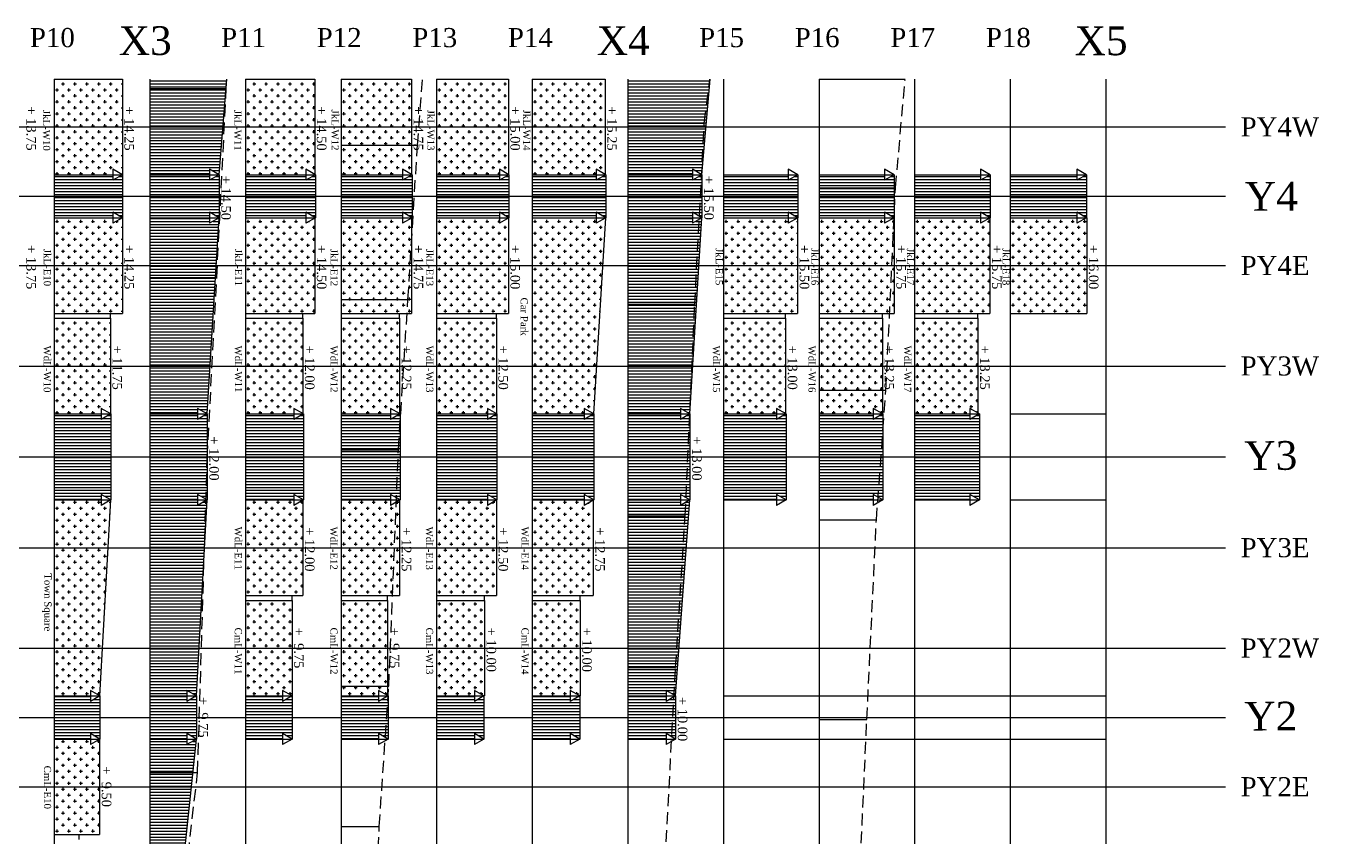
# Model space of a CAD drawing. Extents: x 15746 to 36625, y 87803 to 171760.
# Drawn here: x 16507.5 to 16778.1, y 88415 to 88584.6 of the extents above; entities that cross this region are included whole.
import ezdxf

# ---------------------------------------------------------------- set-up
doc = ezdxf.new("R2010")
doc.units = 0
doc.header["$LTSCALE"] = 5
doc.header["$MEASUREMENT"] = 0
doc.linetypes.add('DASHED', pattern=[0.75, 0.5, -0.25])
for name, color, linetype in [('CONTOUR', 254, 'Continuous'), ('Demarcation', 7, 'Continuous'), ('Hatch2', 254, 'Continuous'), ('text', 7, 'Continuous')]:
    doc.layers.add(name, color=color, linetype=linetype)
doc.styles.get("Standard").update_dxf_attribs({"font": 'TIMES.TTF', "height": 3})

msp = doc.modelspace()

# ---------------------------------------------------------------- hatches: boundary and pattern name
at = {"layer": 'Hatch2'}
h = msp.add_hatch(dxfattribs=at)
h.set_pattern_fill('CROSS', color=253, scale=5, style=0)
h.paths.add_polyline_path([(16527.726, 88563.49), (16527.726, 88573.49), (16513.476, 88573.49), (16513.476, 88563.49)])
h.paths.add_polyline_path([(16513.476, 88563.49), (16513.476, 88553.49), (16525.757, 88553.49), (16525.757, 88554.645), (16527.726, 88553.508), (16527.726, 88563.49)])
h = msp.add_hatch(dxfattribs=at)
h.set_pattern_fill('ANSI31', color=253, scale=5, angle=135, style=0)
h.paths.add_polyline_path([(16549.592, 88573.49), (16533.476, 88573.49), (16533.476, 88563.49), (16548.784, 88563.49)])
h.paths.add_polyline_path([(16548.784, 88563.49), (16533.476, 88563.49), (16533.476, 88553.49), (16545.976, 88553.49), (16545.976, 88554.645), (16547.976, 88553.49)])
h.paths.add_polyline_path([(16547.976, 88553.49), (16545.976, 88552.336), (16545.976, 88553.49), (16533.476, 88553.49), (16533.476, 88548.99), (16547.976, 88548.99)])
h.paths.add_polyline_path([(16547.976, 88548.99), (16533.476, 88548.99), (16533.476, 88544.49), (16545.976, 88544.49), (16545.976, 88545.645), (16547.976, 88544.49)])
h.paths.add_polyline_path([(16547.976, 88544.49), (16545.976, 88543.336), (16545.976, 88544.49), (16533.476, 88544.49), (16533.476, 88534.49), (16547.366, 88534.49)])
h.paths.add_polyline_path([(16547.366, 88534.49), (16533.476, 88534.49), (16533.476, 88513.49), (16546.086, 88513.49)])
h.paths.add_polyline_path([(16546.086, 88513.49), (16533.476, 88513.49), (16533.476, 88503.49), (16543.476, 88503.49), (16543.476, 88504.645), (16545.476, 88503.49)])
h.paths.add_polyline_path([(16545.476, 88503.49), (16543.476, 88502.336), (16543.476, 88503.49), (16533.476, 88503.49), (16533.476, 88494.49), (16545.476, 88494.49)])
h.paths.add_polyline_path([(16545.476, 88494.49), (16533.476, 88494.49), (16533.476, 88485.49), (16543.476, 88485.49), (16543.476, 88486.645), (16545.476, 88485.49)])
h.paths.add_polyline_path([(16545.476, 88485.49), (16543.476, 88484.336), (16543.476, 88485.49), (16533.476, 88485.49), (16533.476, 88475.49), (16544.927, 88475.49)])
h.paths.add_polyline_path([(16544.927, 88475.49), (16533.476, 88475.49), (16533.476, 88454.49), (16543.775, 88454.49)])
h.paths.add_polyline_path([(16543.775, 88454.49), (16533.476, 88454.49), (16533.476, 88444.49), (16541.226, 88444.49), (16541.226, 88445.645), (16543.226, 88444.49)])
h.paths.add_polyline_path([(16543.226, 88444.49), (16541.226, 88443.336), (16541.226, 88444.49), (16533.476, 88444.49), (16533.476, 88439.99), (16543.226, 88439.99)])
h.paths.add_polyline_path([(16543.226, 88439.99), (16533.476, 88439.99), (16533.476, 88435.49), (16541.226, 88435.49), (16541.226, 88436.645), (16543.226, 88435.49)])
h.paths.add_polyline_path([(16543.226, 88435.49), (16541.226, 88434.336), (16541.226, 88435.49), (16533.476, 88435.49), (16533.476, 88425.49), (16542.189, 88425.49)])
h.paths.add_polyline_path([(16542.189, 88425.49), (16533.476, 88425.49), (16533.476, 88404.49), (16540.012, 88404.49)])
h.paths.add_polyline_path([(16540.012, 88404.49), (16533.476, 88404.49), (16533.476, 88394.49), (16536.976, 88394.49), (16536.976, 88395.645), (16538.976, 88394.49)])
h.paths.add_polyline_path([(16538.976, 88394.49), (16536.976, 88393.336), (16536.976, 88394.49), (16533.476, 88394.49), (16533.476, 88389.99), (16538.976, 88389.99)])
h.paths.add_polyline_path([(16538.976, 88389.99), (16533.476, 88389.99), (16533.476, 88385.49), (16536.976, 88385.49), (16536.976, 88386.645), (16538.976, 88385.49)])
h = msp.add_hatch(dxfattribs=at)
h.set_pattern_fill('CROSS', color=253, scale=5, style=0)
h.paths.add_polyline_path([(16567.976, 88563.49), (16567.976, 88573.49), (16553.476, 88573.49), (16553.476, 88563.49)])
h.paths.add_polyline_path([(16553.476, 88563.49), (16553.476, 88553.49), (16566.101, 88553.49), (16566.101, 88554.645), (16567.976, 88553.562), (16567.976, 88563.49)])
h = msp.add_hatch(dxfattribs=at)
h.set_pattern_fill('CROSS', color=253, scale=5, style=0)
h.paths.add_polyline_path([(16588.226, 88563.49), (16588.226, 88573.49), (16573.476, 88573.49), (16573.476, 88563.49)])
h.paths.add_polyline_path([(16573.476, 88563.49), (16573.476, 88553.49), (16586.351, 88553.49), (16586.351, 88554.645), (16588.226, 88553.562), (16588.226, 88563.49)])
h = msp.add_hatch(dxfattribs=at)
h.set_pattern_fill('CROSS', color=253, scale=5, style=0)
h.paths.add_polyline_path([(16608.476, 88563.49), (16608.476, 88573.49), (16593.476, 88573.49), (16593.476, 88563.49)])
h.paths.add_polyline_path([(16593.476, 88563.49), (16593.476, 88553.49), (16606.601, 88553.49), (16606.601, 88554.645), (16608.476, 88553.562), (16608.476, 88563.49)])
h = msp.add_hatch(dxfattribs=at)
h.set_pattern_fill('CROSS', color=253, scale=5, style=0)
h.paths.add_polyline_path([(16613.476, 88563.49), (16628.726, 88563.49), (16628.726, 88573.49), (16613.476, 88573.49)])
h.paths.add_polyline_path([(16613.476, 88563.49), (16613.476, 88553.49), (16626.851, 88553.49), (16626.851, 88554.645), (16628.726, 88553.562), (16628.726, 88563.49)])
h = msp.add_hatch(dxfattribs=at)
h.set_pattern_fill('ANSI31', color=253, scale=5, angle=135, style=0)
h.paths.add_polyline_path([(16649.835, 88563.49), (16650.694, 88573.49), (16633.476, 88573.49), (16633.476, 88563.49)])
h.paths.add_polyline_path([(16633.476, 88563.49), (16633.476, 88553.49), (16646.976, 88553.49), (16646.976, 88554.645), (16648.976, 88553.49), (16649.835, 88563.49)])
h.paths.add_polyline_path([(16633.476, 88553.49), (16633.476, 88548.99), (16648.976, 88548.99), (16648.976, 88553.49), (16646.976, 88552.336), (16646.976, 88553.49)])
h.paths.add_polyline_path([(16646.976, 88544.49), (16646.976, 88545.645), (16648.976, 88544.49), (16648.976, 88548.99), (16633.476, 88548.99), (16633.476, 88544.49)])
h.paths.add_polyline_path([(16648.366, 88534.49), (16648.976, 88544.49), (16646.976, 88543.336), (16646.976, 88544.49), (16633.476, 88544.49), (16633.476, 88534.49)])
h.paths.add_polyline_path([(16648.366, 88534.49), (16633.476, 88534.49), (16633.476, 88513.49), (16647.086, 88513.49)])
h.paths.add_polyline_path([(16647.086, 88513.49), (16633.476, 88513.49), (16633.476, 88503.49), (16644.476, 88503.49), (16644.476, 88504.644), (16646.475, 88503.49), (16646.476, 88503.49)])
h.paths.add_polyline_path([(16644.476, 88502.335), (16644.476, 88503.49), (16633.476, 88503.49), (16633.476, 88494.49), (16646.476, 88494.49), (16646.476, 88503.49), (16646.476, 88503.49)])
h.paths.add_polyline_path([(16644.476, 88486.645), (16646.476, 88485.49), (16646.476, 88494.49), (16633.476, 88494.49), (16633.476, 88485.49), (16644.476, 88485.49)])
h.paths.add_polyline_path([(16646.476, 88485.49), (16644.476, 88484.336), (16644.476, 88485.49), (16633.476, 88485.49), (16633.476, 88475.49), (16645.744, 88475.49)])
h.paths.add_polyline_path([(16633.476, 88475.49), (16633.476, 88454.49), (16644.208, 88454.49), (16645.744, 88475.49)])
h.paths.add_polyline_path([(16644.208, 88454.49), (16633.476, 88454.49), (16633.476, 88444.49), (16641.476, 88444.49), (16641.476, 88445.645), (16643.476, 88444.49)])
h.paths.add_polyline_path([(16643.476, 88439.99), (16643.476, 88444.49), (16641.476, 88443.336), (16641.476, 88444.49), (16633.476, 88444.49), (16633.476, 88439.99)])
h.paths.add_polyline_path([(16633.476, 88439.99), (16633.476, 88435.49), (16641.476, 88435.49), (16641.476, 88436.645), (16643.476, 88435.49), (16643.476, 88439.99)])
h = msp.add_hatch(dxfattribs=at)
h.set_pattern_fill('ANSI31', color=253, scale=5, angle=135, style=0)
h.paths.add_polyline_path([(16527.757, 88548.99), (16527.757, 88553.49), (16525.757, 88552.336), (16525.757, 88553.49), (16513.476, 88553.49), (16513.476, 88548.99)])
h.paths.add_polyline_path([(16513.476, 88548.99), (16513.476, 88544.49), (16525.757, 88544.49), (16525.757, 88545.645), (16527.757, 88544.49), (16527.757, 88548.99)])
h = msp.add_hatch(dxfattribs=at)
h.set_pattern_fill('ANSI31', color=253, scale=5, angle=135, style=0)
h.paths.add_polyline_path([(16568.101, 88548.99), (16568.101, 88553.49), (16566.101, 88552.336), (16566.101, 88553.49), (16553.476, 88553.49), (16553.476, 88548.99)])
h.paths.add_polyline_path([(16553.476, 88548.99), (16553.476, 88544.49), (16566.101, 88544.49), (16566.101, 88545.645), (16568.101, 88544.49), (16568.101, 88548.99)])
h = msp.add_hatch(dxfattribs=at)
h.set_pattern_fill('ANSI31', color=253, scale=5, angle=135, style=0)
h.paths.add_polyline_path([(16588.351, 88548.99), (16588.351, 88553.49), (16586.351, 88552.336), (16586.351, 88553.49), (16573.476, 88553.49), (16573.476, 88548.99)])
h.paths.add_polyline_path([(16573.476, 88548.99), (16573.476, 88544.49), (16586.351, 88544.49), (16586.351, 88545.645), (16588.351, 88544.49), (16588.351, 88548.99)])
h = msp.add_hatch(dxfattribs=at)
h.set_pattern_fill('ANSI31', color=253, scale=5, angle=135, style=0)
h.paths.add_polyline_path([(16608.601, 88548.99), (16608.601, 88553.49), (16606.601, 88552.336), (16606.601, 88553.49), (16593.476, 88553.49), (16593.476, 88548.99)])
h.paths.add_polyline_path([(16593.476, 88548.99), (16593.476, 88544.49), (16606.601, 88544.49), (16606.601, 88545.645), (16608.601, 88544.49), (16608.601, 88548.99)])
h = msp.add_hatch(dxfattribs=at)
h.set_pattern_fill('ANSI31', color=253, scale=5, angle=135, style=0)
h.paths.add_polyline_path([(16628.851, 88548.99), (16628.851, 88553.49), (16626.851, 88552.336), (16626.851, 88553.49), (16613.476, 88553.49), (16613.476, 88548.99)])
h.paths.add_polyline_path([(16613.476, 88548.99), (16613.476, 88544.49), (16626.851, 88544.49), (16626.851, 88545.645), (16628.851, 88544.49), (16628.851, 88548.99)])
h = msp.add_hatch(dxfattribs=at)
h.set_pattern_fill('ANSI31', color=253, scale=5, angle=135, style=0)
h.paths.add_polyline_path([(16653.476, 88553.49), (16653.476, 88548.99), (16669.038, 88548.99), (16669.038, 88553.49), (16667.038, 88552.336), (16667.038, 88553.49)])
h.paths.add_polyline_path([(16653.476, 88548.99), (16653.476, 88544.49), (16667.038, 88544.49), (16667.038, 88545.645), (16669.038, 88544.49), (16669.038, 88548.99)])
h = msp.add_hatch(dxfattribs=at)
h.set_pattern_fill('ANSI31', color=253, scale=5, angle=135, style=0)
h.paths.add_polyline_path([(16689.163, 88548.99), (16689.163, 88553.49), (16687.163, 88552.336), (16687.163, 88553.49), (16673.476, 88553.49), (16673.476, 88548.99)])
h.paths.add_polyline_path([(16673.476, 88548.99), (16673.476, 88544.49), (16687.163, 88544.49), (16687.163, 88545.645), (16689.163, 88544.49), (16689.163, 88548.99)])
h = msp.add_hatch(dxfattribs=at)
h.set_pattern_fill('ANSI31', color=253, scale=5, angle=135, style=0)
h.paths.add_polyline_path([(16709.288, 88548.99), (16709.288, 88553.49), (16707.288, 88552.336), (16707.288, 88553.49), (16693.476, 88553.49), (16693.476, 88548.99)])
h.paths.add_polyline_path([(16693.476, 88548.99), (16693.476, 88544.49), (16707.288, 88544.49), (16707.288, 88545.645), (16709.288, 88544.49), (16709.288, 88548.99)])
h = msp.add_hatch(dxfattribs=at)
h.set_pattern_fill('ANSI31', color=253, scale=5, angle=135, style=0)
h.paths.add_polyline_path([(16713.476, 88553.49), (16713.476, 88548.99), (16729.413, 88548.99), (16729.413, 88553.49), (16727.413, 88552.336), (16727.413, 88553.49)])
h.paths.add_polyline_path([(16713.476, 88548.99), (16713.476, 88544.49), (16727.413, 88544.49), (16727.413, 88545.645), (16729.413, 88544.49), (16729.413, 88548.99)])
h = msp.add_hatch(dxfattribs=at)
h.set_pattern_fill('CROSS', color=253, scale=5, style=0)
h.paths.add_polyline_path([(16513.476, 88544.49), (16513.476, 88534.49), (16527.726, 88534.49), (16527.726, 88544.472), (16525.757, 88543.336), (16525.757, 88544.49)])
h.paths.add_polyline_path([(16513.476, 88534.49), (16513.476, 88524.49), (16527.726, 88524.49), (16527.726, 88534.49)])
h = msp.add_hatch(dxfattribs=at)
h.set_pattern_fill('CROSS', color=253, scale=5, style=0)
h.paths.add_polyline_path([(16567.976, 88534.49), (16567.976, 88544.418), (16566.101, 88543.336), (16566.101, 88544.49), (16553.476, 88544.49), (16553.476, 88534.49)])
h.paths.add_polyline_path([(16553.476, 88534.49), (16553.476, 88524.49), (16567.976, 88524.49), (16567.976, 88534.49)])
h = msp.add_hatch(dxfattribs=at)
h.set_pattern_fill('CROSS', color=253, scale=5, style=0)
h.paths.add_polyline_path([(16588.226, 88534.49), (16588.226, 88544.418), (16586.351, 88543.336), (16586.351, 88544.49), (16573.476, 88544.49), (16573.476, 88534.49)])
h.paths.add_polyline_path([(16573.476, 88534.49), (16573.476, 88524.49), (16588.226, 88524.49), (16588.226, 88534.49)])
h = msp.add_hatch(dxfattribs=at)
h.set_pattern_fill('CROSS', color=253, scale=5, style=0)
h.paths.add_polyline_path([(16608.476, 88534.49), (16608.476, 88544.418), (16606.601, 88543.336), (16606.601, 88544.49), (16593.476, 88544.49), (16593.476, 88534.49)])
h.paths.add_polyline_path([(16593.476, 88534.49), (16593.476, 88524.49), (16608.476, 88524.49), (16608.476, 88534.49)])
h = msp.add_hatch(dxfattribs=at)
h.set_pattern_fill('CROSS', color=253, scale=5, style=0)
h.paths.add_polyline_path([(16613.476, 88513.49), (16613.476, 88503.49), (16624.352, 88503.49), (16624.352, 88504.644), (16626.351, 88503.49), (16626.351, 88503.49), (16626.961, 88513.49)])
h.paths.add_polyline_path([(16628.241, 88534.49), (16613.476, 88534.49), (16613.476, 88513.49), (16626.961, 88513.49)])
h.paths.add_polyline_path([(16628.241, 88534.49), (16628.851, 88544.49), (16626.851, 88543.336), (16626.851, 88544.49), (16613.476, 88544.49), (16613.476, 88534.49)])
h = msp.add_hatch(dxfattribs=at)
h.set_pattern_fill('CROSS', color=253, scale=5, style=0)
h.paths.add_polyline_path([(16668.976, 88534.49), (16668.976, 88544.454), (16667.038, 88543.336), (16667.038, 88544.49), (16653.476, 88544.49), (16653.476, 88534.49)])
h.paths.add_polyline_path([(16653.476, 88534.49), (16653.476, 88524.49), (16668.976, 88524.49), (16668.976, 88534.49)])
h = msp.add_hatch(dxfattribs=at)
h.set_pattern_fill('CROSS', color=253, scale=5, style=0)
h.paths.add_polyline_path([(16689.226, 88534.49), (16689.226, 88544.49), (16689.163, 88544.49), (16687.163, 88543.336), (16687.163, 88544.49), (16673.476, 88544.49), (16673.476, 88534.49)])
h.paths.add_polyline_path([(16689.226, 88524.49), (16689.226, 88534.49), (16673.476, 88534.49), (16673.476, 88524.49)])
h = msp.add_hatch(dxfattribs=at)
h.set_pattern_fill('CROSS', color=253, scale=5, style=0)
h.paths.add_polyline_path([(16709.226, 88534.49), (16709.226, 88544.454), (16707.288, 88543.336), (16707.288, 88544.49), (16693.476, 88544.49), (16693.476, 88534.49)])
h.paths.add_polyline_path([(16693.476, 88534.49), (16693.476, 88524.49), (16709.226, 88524.49), (16709.226, 88534.49)])
h = msp.add_hatch(dxfattribs=at)
h.set_pattern_fill('CROSS', color=253, scale=5, style=0)
h.paths.add_polyline_path([(16729.476, 88534.49), (16729.476, 88544.454), (16729.413, 88544.49), (16727.413, 88543.336), (16727.413, 88544.49), (16713.476, 88544.49), (16713.476, 88534.49)])
h.paths.add_polyline_path([(16713.476, 88534.49), (16713.476, 88524.49), (16729.476, 88524.49), (16729.476, 88534.49)])
h = msp.add_hatch(dxfattribs=at)
h.set_pattern_fill('CROSS', color=253, scale=5, style=0)
h.paths.add_polyline_path([(16525.226, 88523.49), (16513.476, 88523.49), (16513.476, 88513.49), (16525.226, 88513.49)])
h.paths.add_polyline_path([(16513.476, 88513.49), (16513.476, 88503.49), (16523.288, 88503.49), (16523.288, 88504.645), (16525.226, 88503.526), (16525.226, 88513.49)])
h = msp.add_hatch(dxfattribs=at)
h.set_pattern_fill('CROSS', color=253, scale=5, style=0)
h.paths.add_polyline_path([(16553.476, 88523.49), (16553.476, 88513.49), (16565.476, 88513.49), (16565.476, 88523.49)])
h.paths.add_polyline_path([(16553.476, 88513.49), (16553.476, 88503.49), (16563.601, 88503.49), (16563.601, 88504.645), (16565.476, 88503.562), (16565.476, 88513.49)])
h = msp.add_hatch(dxfattribs=at)
h.set_pattern_fill('CROSS', color=253, scale=5, style=0)
h.paths.add_polyline_path([(16573.476, 88523.49), (16573.476, 88513.49), (16585.726, 88513.49), (16585.726, 88523.49)])
h.paths.add_polyline_path([(16573.476, 88513.49), (16573.476, 88503.49), (16583.851, 88503.49), (16583.851, 88504.645), (16585.726, 88503.562), (16585.726, 88513.49)])
h = msp.add_hatch(dxfattribs=at)
h.set_pattern_fill('CROSS', color=253, scale=5, style=0)
h.paths.add_polyline_path([(16605.976, 88523.49), (16593.476, 88523.49), (16593.476, 88513.49), (16605.976, 88513.49)])
h.paths.add_polyline_path([(16593.476, 88513.49), (16593.476, 88503.49), (16604.092, 88503.49), (16604.092, 88504.645), (16605.976, 88503.557), (16605.976, 88513.49)])
h = msp.add_hatch(dxfattribs=at)
h.set_pattern_fill('CROSS', color=253, scale=5, style=0)
h.paths.add_polyline_path([(16653.476, 88523.49), (16653.476, 88513.49), (16666.476, 88513.49), (16666.476, 88523.49)])
h.paths.add_polyline_path([(16653.476, 88513.49), (16653.476, 88503.49), (16664.583, 88503.49), (16664.583, 88504.644), (16666.476, 88503.552), (16666.476, 88513.49)])
h = msp.add_hatch(dxfattribs=at)
h.set_pattern_fill('CROSS', color=253, scale=5, style=0)
h.paths.add_polyline_path([(16673.476, 88523.49), (16673.476, 88513.49), (16686.726, 88513.49), (16686.726, 88523.49)])
h.paths.add_polyline_path([(16673.476, 88513.49), (16673.476, 88503.49), (16684.799, 88503.49), (16684.799, 88504.644), (16686.726, 88503.532), (16686.726, 88513.49)])
h = msp.add_hatch(dxfattribs=at)
h.set_pattern_fill('CROSS', color=253, scale=5, style=0)
h.paths.add_polyline_path([(16706.726, 88513.49), (16706.726, 88523.49), (16693.476, 88523.49), (16693.476, 88513.49)])
h.paths.add_polyline_path([(16693.476, 88513.49), (16693.476, 88503.49), (16705.014, 88503.49), (16705.014, 88504.644), (16706.726, 88503.656), (16706.726, 88513.49)])
h = msp.add_hatch(dxfattribs=at)
h.set_pattern_fill('ANSI31', color=253, scale=5, angle=135, style=0)
h.paths.add_polyline_path([(16525.288, 88494.49), (16525.288, 88503.49), (16523.288, 88502.336), (16523.288, 88503.49), (16513.476, 88503.49), (16513.476, 88494.49)])
h.paths.add_polyline_path([(16513.476, 88494.49), (16513.476, 88485.49), (16523.288, 88485.49), (16523.288, 88486.645), (16525.288, 88485.49), (16525.288, 88494.49)])
h = msp.add_hatch(dxfattribs=at)
h.set_pattern_fill('ANSI31', color=253, scale=5, angle=135, style=0)
h.paths.add_polyline_path([(16565.601, 88494.49), (16565.601, 88503.49), (16563.601, 88502.336), (16563.601, 88503.49), (16553.476, 88503.49), (16553.476, 88494.49)])
h.paths.add_polyline_path([(16553.476, 88494.49), (16553.476, 88485.49), (16563.601, 88485.49), (16563.601, 88486.645), (16565.601, 88485.49), (16565.601, 88494.49)])
h = msp.add_hatch(dxfattribs=at)
h.set_pattern_fill('ANSI31', color=253, scale=5, angle=135, style=0)
h.paths.add_polyline_path([(16583.851, 88486.645), (16585.851, 88485.49), (16585.851, 88494.49), (16573.476, 88494.49), (16573.476, 88485.49), (16583.851, 88485.49)])
h.paths.add_polyline_path([(16585.851, 88494.49), (16585.851, 88503.49), (16583.851, 88502.336), (16583.851, 88503.49), (16573.476, 88503.49), (16573.476, 88494.49)])
h = msp.add_hatch(dxfattribs=at)
h.set_pattern_fill('ANSI31', color=253, scale=5, angle=135, style=0)
h.paths.add_polyline_path([(16593.476, 88494.49), (16593.476, 88485.49), (16604.101, 88485.49), (16604.101, 88486.645), (16606.101, 88485.49), (16606.101, 88494.49)])
h.paths.add_polyline_path([(16606.101, 88494.49), (16606.101, 88503.485), (16606.092, 88503.49), (16604.092, 88502.336), (16604.092, 88503.49), (16593.476, 88503.49), (16593.476, 88494.49)])
h = msp.add_hatch(dxfattribs=at)
h.set_pattern_fill('ANSI31', color=253, scale=5, angle=135, style=0)
h.paths.add_polyline_path([(16626.351, 88494.49), (16626.351, 88503.489), (16624.352, 88502.335), (16624.352, 88503.49), (16613.476, 88503.49), (16613.476, 88494.49)])
h.paths.add_polyline_path([(16613.476, 88494.49), (16613.476, 88485.49), (16624.352, 88485.49), (16624.352, 88486.644), (16626.351, 88485.49), (16626.351, 88494.49)])
h = msp.add_hatch(dxfattribs=at)
h.set_pattern_fill('ANSI31', color=253, scale=5, angle=135, style=0)
h.paths.add_polyline_path([(16664.583, 88486.645), (16666.583, 88485.49), (16666.583, 88494.49), (16653.476, 88494.49), (16653.476, 88485.49), (16664.583, 88485.49)])
h.paths.add_polyline_path([(16664.583, 88502.335), (16664.583, 88503.49), (16653.476, 88503.49), (16653.476, 88494.49), (16666.583, 88494.49), (16666.583, 88503.49), (16666.583, 88503.49)])
h = msp.add_hatch(dxfattribs=at)
h.set_pattern_fill('ANSI31', color=253, scale=5, angle=135, style=0)
h.paths.add_polyline_path([(16686.799, 88494.49), (16686.799, 88503.49), (16686.799, 88503.49), (16684.799, 88502.335), (16684.799, 88503.49), (16673.476, 88503.49), (16673.476, 88494.49)])
h.paths.add_polyline_path([(16673.476, 88494.49), (16673.476, 88485.49), (16684.799, 88485.49), (16684.799, 88486.644), (16686.798, 88485.49), (16686.799, 88485.49), (16686.799, 88494.49)])
h = msp.add_hatch(dxfattribs=at)
h.set_pattern_fill('ANSI31', color=253, scale=5, angle=135, style=0)
h.paths.add_polyline_path([(16705.014, 88485.49), (16705.014, 88486.645), (16707.014, 88485.49), (16707.014, 88494.49), (16693.476, 88494.49), (16693.476, 88485.49)])
h.paths.add_polyline_path([(16693.476, 88503.49), (16693.476, 88494.49), (16707.014, 88494.49), (16707.014, 88503.49), (16707.014, 88503.49), (16705.014, 88502.335), (16705.014, 88503.49)])
h = msp.add_hatch(dxfattribs=at)
h.set_pattern_fill('CROSS', color=253, scale=5, style=0)
h.paths.add_polyline_path([(16524.74, 88475.49), (16525.288, 88485.49), (16523.288, 88484.336), (16523.288, 88485.49), (16513.476, 88485.49), (16513.476, 88475.49)])
h.paths.add_polyline_path([(16524.74, 88475.49), (16513.476, 88475.49), (16513.476, 88454.49), (16523.587, 88454.49)])
h.paths.add_polyline_path([(16523.587, 88454.49), (16513.476, 88454.49), (16513.476, 88444.49), (16521.038, 88444.49), (16521.038, 88445.645), (16523.038, 88444.49)])
h = msp.add_hatch(dxfattribs=at)
h.set_pattern_fill('CROSS', color=253, scale=5, style=0)
h.paths.add_polyline_path([(16565.476, 88475.49), (16565.476, 88485.418), (16563.601, 88484.336), (16563.601, 88485.49), (16553.476, 88485.49), (16553.476, 88475.49)])
h.paths.add_polyline_path([(16553.476, 88475.49), (16553.476, 88465.49), (16565.476, 88465.49), (16565.476, 88475.49)])
h = msp.add_hatch(dxfattribs=at)
h.set_pattern_fill('CROSS', color=253, scale=5, style=0)
h.paths.add_polyline_path([(16585.726, 88475.49), (16585.726, 88485.418), (16583.851, 88484.336), (16583.851, 88485.49), (16573.476, 88485.49), (16573.476, 88475.49)])
h.paths.add_polyline_path([(16573.476, 88475.49), (16573.476, 88465.49), (16585.726, 88465.49), (16585.726, 88475.49)])
h = msp.add_hatch(dxfattribs=at)
h.set_pattern_fill('CROSS', color=253, scale=5, style=0)
h.paths.add_polyline_path([(16605.976, 88475.49), (16605.976, 88485.418), (16604.101, 88484.336), (16604.101, 88485.49), (16593.476, 88485.49), (16593.476, 88475.49)])
h.paths.add_polyline_path([(16593.476, 88475.49), (16593.476, 88465.49), (16605.976, 88465.49), (16605.976, 88475.49)])
h = msp.add_hatch(dxfattribs=at)
h.set_pattern_fill('CROSS', color=253, scale=5, style=0)
h.paths.add_polyline_path([(16626.226, 88475.49), (16626.226, 88485.417), (16624.352, 88484.335), (16624.352, 88485.49), (16613.476, 88485.49), (16613.476, 88475.49)])
h.paths.add_polyline_path([(16613.476, 88475.49), (16613.476, 88465.49), (16626.226, 88465.49), (16626.226, 88475.49)])
h = msp.add_hatch(dxfattribs=at)
h.set_pattern_fill('CROSS', color=253, scale=5, style=0)
h.paths.add_polyline_path([(16553.476, 88454.49), (16563.226, 88454.49), (16563.226, 88464.458), (16553.476, 88464.458)])
h.paths.add_polyline_path([(16553.476, 88454.49), (16553.476, 88444.49), (16561.257, 88444.49), (16561.257, 88445.645), (16563.226, 88444.508), (16563.226, 88454.49)])
h = msp.add_hatch(dxfattribs=at)
h.set_pattern_fill('CROSS', color=253, scale=5, style=0)
h.paths.add_polyline_path([(16583.226, 88464.458), (16573.476, 88464.458), (16573.476, 88454.49), (16583.226, 88454.49)])
h.paths.add_polyline_path([(16573.476, 88454.49), (16573.476, 88444.49), (16581.32, 88444.49), (16581.32, 88445.645), (16583.226, 88444.544), (16583.226, 88454.49)])
h = msp.add_hatch(dxfattribs=at)
h.set_pattern_fill('CROSS', color=253, scale=5, style=0)
h.paths.add_polyline_path([(16603.476, 88464.458), (16593.476, 88464.458), (16593.476, 88454.49), (16603.476, 88454.49)])
h.paths.add_polyline_path([(16593.476, 88454.49), (16593.476, 88444.49), (16601.382, 88444.49), (16601.382, 88445.645), (16603.382, 88444.49), (16603.476, 88444.49), (16603.476, 88454.49)])
h = msp.add_hatch(dxfattribs=at)
h.set_pattern_fill('CROSS', color=253, scale=5, style=0)
h.paths.add_polyline_path([(16623.476, 88454.49), (16613.476, 88454.49), (16613.476, 88444.49), (16621.445, 88444.49), (16621.445, 88445.645), (16623.445, 88444.49), (16623.476, 88444.49)])
h.paths.add_polyline_path([(16623.476, 88464.458), (16613.476, 88464.458), (16613.476, 88454.49), (16623.476, 88454.49)])
h = msp.add_hatch(dxfattribs=at)
h.set_pattern_fill('ANSI31', color=253, scale=5, angle=135, style=0)
h.paths.add_polyline_path([(16523.038, 88439.99), (16523.038, 88444.49), (16521.038, 88443.336), (16521.038, 88444.49), (16513.476, 88444.49), (16513.476, 88439.99)])
h.paths.add_polyline_path([(16521.038, 88435.49), (16521.038, 88436.645), (16523.038, 88435.49), (16523.038, 88439.99), (16513.476, 88439.99), (16513.476, 88435.49)])
h = msp.add_hatch(dxfattribs=at)
h.set_pattern_fill('ANSI31', color=253, scale=5, angle=135, style=0)
h.paths.add_polyline_path([(16553.476, 88444.49), (16553.476, 88439.99), (16563.257, 88439.99), (16563.257, 88444.49), (16561.257, 88443.336), (16561.257, 88444.49)])
h.paths.add_polyline_path([(16553.476, 88439.99), (16553.476, 88435.49), (16561.257, 88435.49), (16561.257, 88436.645), (16563.257, 88435.49), (16563.257, 88439.99)])
h = msp.add_hatch(dxfattribs=at)
h.set_pattern_fill('ANSI31', color=253, scale=5, angle=135, style=0)
h.paths.add_polyline_path([(16573.476, 88444.49), (16573.476, 88439.99), (16583.32, 88439.99), (16583.32, 88444.49), (16581.32, 88443.336), (16581.32, 88444.49)])
h.paths.add_polyline_path([(16573.476, 88439.99), (16573.476, 88435.49), (16581.32, 88435.49), (16581.32, 88436.645), (16583.32, 88435.49), (16583.32, 88439.99)])
h = msp.add_hatch(dxfattribs=at)
h.set_pattern_fill('ANSI31', color=253, scale=5, angle=135, style=0)
h.paths.add_polyline_path([(16603.382, 88439.99), (16603.382, 88444.49), (16601.382, 88443.336), (16601.382, 88444.49), (16593.476, 88444.49), (16593.476, 88439.99)])
h.paths.add_polyline_path([(16593.476, 88439.99), (16593.476, 88435.49), (16601.382, 88435.49), (16601.382, 88436.645), (16603.382, 88435.49), (16603.382, 88439.99)])
h = msp.add_hatch(dxfattribs=at)
h.set_pattern_fill('ANSI31', color=253, scale=5, angle=135, style=0)
h.paths.add_polyline_path([(16623.445, 88439.99), (16623.445, 88444.49), (16621.445, 88443.336), (16621.445, 88444.49), (16613.476, 88444.49), (16613.476, 88439.99)])
h.paths.add_polyline_path([(16613.476, 88439.99), (16613.476, 88435.49), (16621.445, 88435.49), (16621.445, 88436.645), (16623.445, 88435.49), (16623.445, 88439.99)])
h = msp.add_hatch(dxfattribs=at)
h.set_pattern_fill('CROSS', color=253, scale=5, style=0)
h.paths.add_polyline_path([(16522.976, 88425.49), (16513.476, 88425.49), (16513.476, 88415.49), (16522.976, 88415.49)])
h.paths.add_polyline_path([(16522.976, 88435.454), (16521.038, 88434.336), (16521.038, 88435.49), (16513.476, 88435.49), (16513.476, 88425.49), (16522.976, 88425.49)])

# ---------------------------------------------------------------- linework, layer by layer
for p, q in [((16513.476, 88573.49), (16513.476, 88304.99)), ((16527.726, 88573.49), (16527.726, 88553.49)), ((16533.476, 88573.49), (16533.476, 88304.99)), ((16553.476, 88573.49), (16553.476, 88304.99)), ((16567.976, 88573.49), (16567.976, 88553.49)), ((16573.476, 88573.49), (16573.476, 88304.99)), ((16588.226, 88573.49), (16588.226, 88553.49)), ((16593.476, 88573.49), (16593.476, 88304.99)), ((16608.476, 88573.49), (16608.476, 88553.49)), ((16613.476, 88573.49), (16613.476, 88304.99)), ((16628.726, 88573.49), (16628.726, 88553.49)), ((16633.476, 88573.49), (16633.476, 88304.99)), ((16653.476, 88573.49), (16653.476, 88304.99)), ((16673.476, 88573.49), (16673.476, 88304.99)), ((16693.476, 88573.49), (16693.476, 88304.99)), ((16713.476, 88573.49), (16713.476, 88304.99)), ((16733.476, 88573.49), (16733.476, 88304.99)), ((16525.757, 88554.645), (16525.757, 88552.336)), ((16527.757, 88553.49), (16527.757, 88544.49)), ((16545.976, 88554.645), (16545.976, 88552.336)), ((16547.976, 88553.49), (16547.976, 88544.49)), ((16566.101, 88554.645), (16566.101, 88552.336)), ((16568.101, 88553.49), (16568.101, 88544.49)), ((16586.351, 88554.645), (16586.351, 88552.336)), ((16588.351, 88553.49), (16588.351, 88544.49)), ((16606.601, 88554.645), (16606.601, 88552.336)), ((16608.601, 88553.49), (16608.601, 88544.49)), ((16626.851, 88554.645), (16626.851, 88552.336)), ((16628.851, 88553.49), (16628.851, 88544.49)), ((16646.976, 88554.645), (16646.976, 88552.336)), ((16648.976, 88553.49), (16648.976, 88544.49)), ((16667.038, 88554.645), (16667.038, 88552.336)), ((16669.038, 88553.49), (16669.038, 88544.49)), ((16687.163, 88554.645), (16687.163, 88552.336)), ((16689.163, 88553.49), (16689.163, 88544.49)), ((16707.288, 88554.645), (16707.288, 88552.336)), ((16709.288, 88553.49), (16709.288, 88544.49)), ((16727.413, 88554.645), (16727.413, 88552.336)), ((16729.413, 88553.49), (16729.413, 88544.49)), ((16248.476, 88548.99), (16669.038, 88548.99)), ((16673.476, 88548.99), (16758.476, 88548.99)), ((16525.757, 88545.645), (16525.757, 88543.336)), ((16545.976, 88545.645), (16545.976, 88543.336)), ((16566.101, 88545.645), (16566.101, 88543.336)), ((16586.351, 88545.645), (16586.351, 88543.336)), ((16606.601, 88545.645), (16606.601, 88543.336)), ((16626.851, 88545.645), (16626.851, 88543.336)), ((16646.976, 88545.645), (16646.976, 88543.336)), ((16667.038, 88545.645), (16667.038, 88543.336)), ((16687.163, 88545.645), (16687.163, 88543.336)), ((16707.288, 88545.645), (16707.288, 88543.336)), ((16727.413, 88545.645), (16727.413, 88543.336)), ((16527.726, 88544.49), (16527.726, 88524.49)), ((16567.976, 88544.49), (16567.976, 88524.49)), ((16588.226, 88544.49), (16588.226, 88524.49)), ((16608.476, 88544.49), (16608.476, 88524.49)), ((16668.976, 88544.49), (16668.976, 88524.49)), ((16689.226, 88544.49), (16689.226, 88524.49)), ((16709.226, 88544.49), (16709.226, 88524.49)), ((16729.476, 88544.49), (16729.476, 88524.49)), ((16525.226, 88523.49), (16525.226, 88503.49)), ((16565.476, 88523.49), (16565.476, 88503.49)), ((16585.726, 88523.49), (16585.726, 88503.49)), ((16605.976, 88523.49), (16605.976, 88503.49)), ((16666.476, 88523.49), (16666.476, 88503.49)), ((16686.726, 88523.49), (16686.726, 88503.49)), ((16706.726, 88523.49), (16706.726, 88503.49)), ((16523.288, 88504.645), (16523.288, 88502.336)), ((16525.288, 88503.49), (16525.288, 88485.49)), ((16543.476, 88504.645), (16543.476, 88502.336)), ((16545.476, 88503.49), (16545.476, 88485.49)), ((16563.601, 88504.645), (16563.601, 88502.336)), ((16565.601, 88503.49), (16565.601, 88485.49)), ((16583.851, 88504.645), (16583.851, 88502.336)), ((16585.851, 88503.49), (16585.851, 88485.49)), ((16604.092, 88504.645), (16604.092, 88502.336)), ((16606.101, 88503.49), (16606.101, 88485.49)), ((16624.352, 88504.644), (16624.352, 88502.335)), ((16626.351, 88503.49), (16626.351, 88485.49)), ((16644.476, 88504.644), (16644.476, 88502.335)), ((16646.476, 88503.49), (16646.476, 88485.49)), ((16664.583, 88504.644), (16664.583, 88502.335)), ((16666.583, 88503.49), (16666.583, 88485.49)), ((16684.799, 88504.644), (16684.799, 88502.335)), ((16686.799, 88503.49), (16686.799, 88485.49)), ((16705.014, 88504.644), (16705.014, 88502.335)), ((16707.014, 88503.49), (16707.014, 88485.49)), ((16248.476, 88494.49), (16758.476, 88494.49)), ((16523.288, 88486.645), (16523.288, 88484.336)), ((16543.476, 88486.645), (16543.476, 88484.336)), ((16563.601, 88486.645), (16563.601, 88484.336)), ((16583.851, 88486.645), (16583.851, 88484.336)), ((16604.101, 88486.645), (16604.101, 88484.336)), ((16624.352, 88486.644), (16624.352, 88484.335)), ((16644.476, 88486.645), (16644.476, 88484.336)), ((16664.583, 88486.645), (16664.583, 88484.336)), ((16684.799, 88486.644), (16684.799, 88484.335)), ((16705.014, 88486.645), (16705.014, 88484.336)), ((16565.476, 88485.49), (16565.476, 88465.49)), ((16585.726, 88485.49), (16585.726, 88465.49)), ((16605.976, 88485.49), (16605.976, 88465.49)), ((16626.226, 88485.49), (16626.226, 88465.49)), ((16563.226, 88464.458), (16563.226, 88444.49)), ((16583.226, 88464.458), (16583.226, 88444.49)), ((16603.476, 88464.458), (16603.476, 88444.49)), ((16623.476, 88464.458), (16623.476, 88444.49)), ((16521.038, 88445.645), (16521.038, 88443.336)), ((16541.226, 88445.645), (16541.226, 88443.336)), ((16561.257, 88445.645), (16561.257, 88443.336)), ((16581.32, 88445.645), (16581.32, 88443.336)), ((16601.382, 88445.645), (16601.382, 88443.336)), ((16621.445, 88445.645), (16621.445, 88443.336)), ((16641.476, 88445.645), (16641.476, 88443.336)), ((16523.038, 88444.49), (16523.038, 88435.49)), ((16543.226, 88444.49), (16543.226, 88435.49)), ((16563.257, 88444.49), (16563.257, 88435.49)), ((16583.32, 88444.49), (16583.32, 88435.49)), ((16603.382, 88444.49), (16603.382, 88435.49)), ((16623.445, 88444.49), (16623.445, 88435.49)), ((16643.476, 88444.49), (16643.476, 88435.49)), ((16248.476, 88439.99), (16758.476, 88439.99)), ((16521.038, 88436.645), (16521.038, 88434.336)), ((16522.976, 88435.49), (16522.976, 88415.49)), ((16541.226, 88436.645), (16541.226, 88434.336)), ((16561.257, 88436.645), (16561.257, 88434.336)), ((16581.32, 88436.645), (16581.32, 88434.336)), ((16601.382, 88436.645), (16601.382, 88434.336)), ((16621.445, 88436.645), (16621.445, 88434.336)), ((16641.476, 88436.645), (16641.476, 88434.336))]:
    msp.add_line(p, q)
at = {"color": 7}
for p, q in [((16513.476, 88573.49), (16527.726, 88573.49)), ((16547.976, 88553.49), (16549.592, 88573.49)), ((16553.476, 88573.49), (16567.976, 88573.49)), ((16573.476, 88573.49), (16588.226, 88573.49)), ((16593.476, 88573.49), (16608.476, 88573.49)), ((16613.476, 88573.49), (16628.726, 88573.49)), ((16648.976, 88553.49), (16650.694, 88573.49)), ((16513.476, 88553.49), (16527.726, 88553.49)), ((16527.757, 88553.49), (16525.757, 88554.645)), ((16527.757, 88553.49), (16525.757, 88552.336)), ((16527.726, 88553.49), (16527.757, 88553.49)), ((16533.476, 88553.49), (16547.976, 88553.49)), ((16547.976, 88553.49), (16545.976, 88554.645)), ((16547.976, 88553.49), (16545.976, 88552.336)), ((16553.476, 88553.49), (16567.976, 88553.49)), ((16568.101, 88553.49), (16566.101, 88554.645)), ((16568.101, 88553.49), (16566.101, 88552.336)), ((16567.976, 88553.49), (16568.101, 88553.49)), ((16573.476, 88553.49), (16588.226, 88553.49)), ((16588.351, 88553.49), (16586.351, 88554.645)), ((16588.351, 88553.49), (16586.351, 88552.336)), ((16588.226, 88553.49), (16588.351, 88553.49)), ((16593.476, 88553.49), (16608.476, 88553.49)), ((16608.601, 88553.49), (16606.601, 88554.645)), ((16608.601, 88553.49), (16606.601, 88552.336)), ((16608.476, 88553.49), (16608.601, 88553.49)), ((16613.476, 88553.49), (16628.726, 88553.49)), ((16628.851, 88553.49), (16626.851, 88554.645)), ((16628.851, 88553.49), (16626.851, 88552.336)), ((16628.726, 88553.49), (16628.851, 88553.49)), ((16633.476, 88553.49), (16648.976, 88553.49)), ((16648.976, 88553.49), (16646.976, 88554.645)), ((16648.976, 88553.49), (16646.976, 88552.336)), ((16653.476, 88553.49), (16669.038, 88553.49)), ((16669.038, 88553.49), (16667.038, 88554.645)), ((16669.038, 88553.49), (16667.038, 88552.336)), ((16673.476, 88553.49), (16689.163, 88553.49)), ((16689.163, 88553.49), (16687.163, 88554.645)), ((16689.163, 88553.49), (16687.163, 88552.336)), ((16693.476, 88553.49), (16709.288, 88553.49)), ((16709.288, 88553.49), (16707.288, 88554.645)), ((16709.288, 88553.49), (16707.288, 88552.336)), ((16713.476, 88553.49), (16729.413, 88553.49)), ((16729.413, 88553.49), (16727.413, 88554.645)), ((16729.413, 88553.49), (16727.413, 88552.336)), ((16527.757, 88544.49), (16525.757, 88545.645)), ((16547.976, 88544.49), (16545.976, 88545.645)), ((16568.101, 88544.49), (16566.101, 88545.645)), ((16588.351, 88544.49), (16586.351, 88545.645)), ((16608.601, 88544.49), (16606.601, 88545.645)), ((16628.851, 88544.49), (16626.851, 88545.645)), ((16648.976, 88544.49), (16646.976, 88545.645)), ((16669.038, 88544.49), (16667.038, 88545.645)), ((16689.163, 88544.49), (16687.163, 88545.645)), ((16709.288, 88544.49), (16707.288, 88545.645)), ((16729.413, 88544.49), (16727.413, 88545.645)), ((16513.476, 88544.49), (16527.726, 88544.49)), ((16527.757, 88544.49), (16525.757, 88543.336)), ((16527.726, 88544.49), (16527.757, 88544.49)), ((16533.476, 88544.49), (16547.976, 88544.49)), ((16545.476, 88503.49), (16547.976, 88544.49)), ((16547.976, 88544.49), (16545.976, 88543.336)), ((16553.476, 88544.49), (16567.976, 88544.49)), ((16568.101, 88544.49), (16566.101, 88543.336)), ((16567.976, 88544.49), (16568.101, 88544.49)), ((16573.476, 88544.49), (16588.226, 88544.49)), ((16588.351, 88544.49), (16586.351, 88543.336)), ((16588.226, 88544.49), (16588.351, 88544.49)), ((16593.476, 88544.49), (16608.476, 88544.49)), ((16608.601, 88544.49), (16606.601, 88543.336)), ((16608.476, 88544.49), (16608.601, 88544.49)), ((16613.476, 88544.49), (16628.726, 88544.49)), ((16626.351, 88503.49), (16628.851, 88544.49)), ((16628.851, 88544.49), (16626.851, 88543.336)), ((16628.726, 88544.49), (16628.851, 88544.49)), ((16633.476, 88544.49), (16648.976, 88544.49)), ((16646.476, 88503.49), (16648.976, 88544.49)), ((16648.976, 88544.49), (16646.976, 88543.336)), ((16653.476, 88544.49), (16668.976, 88544.49)), ((16669.038, 88544.49), (16667.038, 88543.336)), ((16668.976, 88544.49), (16669.038, 88544.49)), ((16673.476, 88544.49), (16689.163, 88544.49)), ((16689.163, 88544.49), (16687.163, 88543.336)), ((16689.163, 88544.49), (16689.226, 88544.49)), ((16693.476, 88544.49), (16709.226, 88544.49)), ((16709.288, 88544.49), (16707.288, 88543.336)), ((16709.226, 88544.49), (16709.288, 88544.49)), ((16713.476, 88544.49), (16729.413, 88544.49)), ((16729.413, 88544.49), (16727.413, 88543.336)), ((16729.413, 88544.49), (16729.476, 88544.49)), ((16513.476, 88524.49), (16527.726, 88524.49)), ((16525.226, 88523.49), (16525.226, 88524.49)), ((16553.476, 88524.49), (16567.976, 88524.49)), ((16565.476, 88523.49), (16565.476, 88524.49)), ((16573.476, 88524.49), (16588.226, 88524.49)), ((16585.726, 88523.49), (16585.726, 88524.49)), ((16593.476, 88524.49), (16608.476, 88524.49)), ((16605.976, 88523.49), (16605.976, 88524.49)), ((16653.476, 88524.49), (16668.976, 88524.49)), ((16666.476, 88523.49), (16666.476, 88524.49)), ((16673.476, 88524.49), (16689.226, 88524.49)), ((16686.726, 88523.49), (16686.726, 88524.49)), ((16693.476, 88524.49), (16709.226, 88524.49)), ((16706.726, 88523.49), (16706.726, 88524.49)), ((16713.476, 88524.49), (16729.476, 88524.49)), ((16513.476, 88523.49), (16525.226, 88523.49)), ((16553.476, 88523.49), (16565.476, 88523.49)), ((16573.476, 88523.49), (16585.726, 88523.49)), ((16593.476, 88523.49), (16605.976, 88523.49)), ((16653.476, 88523.49), (16666.476, 88523.49)), ((16673.476, 88523.49), (16686.726, 88523.49)), ((16693.476, 88523.49), (16706.726, 88523.49)), ((16513.476, 88503.49), (16525.226, 88503.49)), ((16525.288, 88503.49), (16523.288, 88504.645)), ((16525.288, 88503.49), (16523.288, 88502.336)), ((16525.226, 88503.49), (16525.288, 88503.49)), ((16533.476, 88503.49), (16545.476, 88503.49)), ((16545.476, 88503.49), (16543.476, 88504.645)), ((16545.476, 88503.49), (16543.476, 88502.336)), ((16553.476, 88503.49), (16565.476, 88503.49)), ((16565.601, 88503.49), (16563.601, 88504.645)), ((16565.601, 88503.49), (16563.601, 88502.336)), ((16565.476, 88503.49), (16565.601, 88503.49)), ((16573.476, 88503.49), (16585.726, 88503.49)), ((16585.851, 88503.49), (16583.851, 88504.645)), ((16585.851, 88503.49), (16583.851, 88502.336)), ((16585.726, 88503.49), (16585.851, 88503.49)), ((16593.476, 88503.49), (16605.976, 88503.49)), ((16606.092, 88503.49), (16604.092, 88504.645)), ((16606.092, 88503.49), (16604.092, 88502.336)), ((16605.976, 88503.49), (16606.101, 88503.49)), ((16613.476, 88503.49), (16626.226, 88503.49)), ((16626.352, 88503.49), (16624.352, 88504.644)), ((16626.352, 88503.49), (16624.352, 88502.335)), ((16626.226, 88503.49), (16626.351, 88503.49)), ((16633.476, 88503.49), (16646.476, 88503.49)), ((16646.476, 88503.49), (16644.476, 88504.644)), ((16646.476, 88503.49), (16644.476, 88502.335)), ((16653.476, 88503.49), (16666.476, 88503.49)), ((16666.583, 88503.49), (16664.583, 88504.644)), ((16666.583, 88503.49), (16664.583, 88502.335)), ((16666.476, 88503.49), (16666.583, 88503.49)), ((16673.476, 88503.49), (16686.726, 88503.49)), ((16686.799, 88503.49), (16684.799, 88504.644)), ((16686.799, 88503.49), (16684.799, 88502.335)), ((16686.726, 88503.49), (16686.799, 88503.49)), ((16693.476, 88503.49), (16706.726, 88503.49)), ((16707.014, 88503.49), (16705.014, 88504.644)), ((16707.014, 88503.49), (16705.014, 88502.335)), ((16706.726, 88503.49), (16707.014, 88503.49)), ((16713.476, 88503.49), (16733.476, 88503.49)), ((16525.288, 88485.49), (16523.288, 88486.645)), ((16545.476, 88485.49), (16543.476, 88486.645)), ((16565.601, 88485.49), (16563.601, 88486.645)), ((16585.851, 88485.49), (16583.851, 88486.645)), ((16606.101, 88485.49), (16604.101, 88486.645)), ((16626.352, 88485.49), (16624.352, 88486.644)), ((16646.476, 88485.49), (16644.476, 88486.645)), ((16666.583, 88485.49), (16664.583, 88486.645)), ((16686.799, 88485.49), (16684.799, 88486.644)), ((16707.014, 88485.49), (16705.014, 88486.645)), ((16513.476, 88485.49), (16525.288, 88485.49)), ((16523.038, 88444.49), (16525.288, 88485.49)), ((16525.288, 88485.49), (16523.288, 88484.336)), ((16533.476, 88485.49), (16545.476, 88485.49)), ((16543.226, 88444.49), (16545.476, 88485.49)), ((16545.476, 88485.49), (16543.476, 88484.336)), ((16553.476, 88485.49), (16565.476, 88485.49)), ((16565.601, 88485.49), (16563.601, 88484.336)), ((16565.476, 88485.49), (16565.601, 88485.49)), ((16573.476, 88485.49), (16585.726, 88485.49)), ((16585.851, 88485.49), (16583.851, 88484.336)), ((16585.726, 88485.49), (16585.851, 88485.49)), ((16593.476, 88485.49), (16605.976, 88485.49)), ((16606.101, 88485.49), (16604.101, 88484.336)), ((16605.976, 88485.49), (16606.101, 88485.49)), ((16613.476, 88485.49), (16626.226, 88485.49)), ((16626.352, 88485.49), (16624.352, 88484.335)), ((16626.226, 88485.49), (16626.351, 88485.49)), ((16633.476, 88485.49), (16646.476, 88485.49)), ((16643.476, 88444.49), (16646.476, 88485.49)), ((16646.476, 88485.49), (16644.476, 88484.336)), ((16653.476, 88485.49), (16666.583, 88485.49)), ((16666.583, 88485.49), (16664.583, 88484.336)), ((16673.476, 88485.49), (16686.799, 88485.49)), ((16686.799, 88485.49), (16684.799, 88484.335)), ((16693.476, 88485.49), (16707.014, 88485.49)), ((16707.014, 88485.49), (16705.014, 88484.336)), ((16713.476, 88485.49), (16733.476, 88485.49)), ((16553.476, 88465.49), (16565.476, 88465.49)), ((16553.476, 88464.458), (16563.226, 88464.458)), ((16563.226, 88464.458), (16563.226, 88465.49)), ((16573.476, 88465.49), (16585.726, 88465.49)), ((16573.476, 88464.458), (16583.226, 88464.458)), ((16583.226, 88464.458), (16583.226, 88465.49)), ((16593.476, 88465.49), (16605.976, 88465.49)), ((16593.476, 88464.458), (16603.476, 88464.458)), ((16603.476, 88464.458), (16603.476, 88465.49)), ((16603.476, 88465.49), (16603.476, 88465.49)), ((16613.476, 88465.49), (16626.226, 88465.49)), ((16613.476, 88464.458), (16623.476, 88464.458)), ((16623.476, 88464.458), (16623.476, 88465.49)), ((16523.038, 88444.49), (16521.038, 88445.645)), ((16543.226, 88444.49), (16541.226, 88445.645)), ((16563.257, 88444.49), (16561.257, 88445.645)), ((16583.32, 88444.49), (16581.32, 88445.645)), ((16603.382, 88444.49), (16601.382, 88445.645)), ((16623.445, 88444.49), (16621.445, 88445.645)), ((16643.476, 88444.49), (16641.476, 88445.645)), ((16513.476, 88444.49), (16523.038, 88444.49)), ((16523.038, 88444.49), (16521.038, 88443.336)), ((16533.476, 88444.49), (16543.226, 88444.49)), ((16543.226, 88444.49), (16541.226, 88443.336)), ((16553.476, 88444.49), (16563.226, 88444.49)), ((16563.257, 88444.49), (16561.257, 88443.336)), ((16563.226, 88444.49), (16563.257, 88444.49)), ((16573.476, 88444.49), (16583.226, 88444.49)), ((16583.32, 88444.49), (16581.32, 88443.336)), ((16583.226, 88444.49), (16583.32, 88444.49)), ((16593.476, 88444.49), (16603.382, 88444.49)), ((16603.382, 88444.49), (16601.382, 88443.336)), ((16603.382, 88444.49), (16603.476, 88444.49)), ((16613.476, 88444.49), (16623.445, 88444.49)), ((16623.445, 88444.49), (16621.445, 88443.336)), ((16623.445, 88444.49), (16623.476, 88444.49)), ((16633.476, 88444.49), (16643.476, 88444.49)), ((16643.476, 88444.49), (16641.476, 88443.336)), ((16653.476, 88444.49), (16733.476, 88444.49)), ((16513.476, 88435.49), (16522.976, 88435.49)), ((16523.038, 88435.49), (16521.038, 88436.645)), ((16523.038, 88435.49), (16521.038, 88434.336)), ((16522.976, 88435.49), (16523.038, 88435.49)), ((16533.476, 88435.49), (16543.226, 88435.49)), ((16538.976, 88394.49), (16543.226, 88435.49)), ((16543.226, 88435.49), (16541.226, 88436.645)), ((16543.226, 88435.49), (16541.226, 88434.336)), ((16553.476, 88435.49), (16563.257, 88435.49)), ((16563.257, 88435.49), (16561.257, 88436.645)), ((16563.257, 88435.49), (16561.257, 88434.336)), ((16573.476, 88435.49), (16583.32, 88435.49)), ((16583.32, 88435.49), (16581.32, 88436.645)), ((16583.32, 88435.49), (16581.32, 88434.336)), ((16593.476, 88435.49), (16603.382, 88435.49)), ((16603.382, 88435.49), (16601.382, 88436.645)), ((16603.382, 88435.49), (16601.382, 88434.336)), ((16613.476, 88435.49), (16623.445, 88435.49)), ((16623.445, 88435.49), (16621.445, 88436.645)), ((16623.445, 88435.49), (16621.445, 88434.336)), ((16633.476, 88435.49), (16643.476, 88435.49)), ((16643.476, 88435.49), (16641.476, 88436.645)), ((16643.476, 88435.49), (16641.476, 88434.336)), ((16653.476, 88435.49), (16733.476, 88435.49)), ((16513.476, 88415.49), (16522.976, 88415.49)), ((16518.726, 88414.458), (16518.726, 88415.49))]:
    msp.add_line(p, q, dxfattribs=at)
at = {"color": 254}
for p, q in [((16248.476, 88563.49), (16758.476, 88563.49)), ((16248.476, 88534.49), (16758.476, 88534.49)), ((16248.476, 88513.49), (16758.476, 88513.49)), ((16248.476, 88475.49), (16758.476, 88475.49)), ((16248.476, 88454.49), (16758.476, 88454.49)), ((16248.476, 88425.49), (16758.476, 88425.49))]:
    msp.add_line(p, q, dxfattribs=at)
at = {"layer": 'CONTOUR', "color": 253, "linetype": 'DASHED'}
for p, q in [((16549.476, 88571.567), (16549.592, 88573.49)), ((16589.466, 88559.651), (16590.541, 88573.49)), ((16649.476, 88564.297), (16650.625, 88573.49)), ((16689.476, 88550.781), (16691.476, 88573.397)), ((16547.476, 88531.989), (16549.476, 88571.567)), ((16647.476, 88526.398), (16649.476, 88564.297)), ((16587.476, 88527.432), (16589.476, 88559.805)), ((16687.476, 88508.434), (16689.476, 88550.781)), ((16545.476, 88494.324), (16547.476, 88531.989)), ((16585.476, 88495.948), (16587.476, 88527.432)), ((16645.476, 88482.172), (16647.476, 88526.398)), ((16685.476, 88481.328), (16687.476, 88508.434)), ((16543.476, 88428.463), (16545.476, 88494.324)), ((16583.476, 88446.542), (16585.476, 88495.948)), ((16643.476, 88450.438), (16645.476, 88482.172)), ((16683.476, 88439.578), (16685.476, 88481.328)), ((16641.476, 88413.965), (16643.476, 88450.438)), ((16581.476, 88417.207), (16583.476, 88446.542)), ((16681.476, 88394.948), (16683.476, 88439.578)), ((16541.476, 88411.349), (16543.476, 88428.463)), ((16579.476, 88378.732), (16581.476, 88417.207))]:
    msp.add_line(p, q, dxfattribs=at)
at = {"layer": 'CONTOUR', "color": 253}
for p, q in [((16673.484, 88573.49), (16691.484, 88573.49)), ((16533.476, 88571.567), (16549.476, 88571.567)), ((16633.476, 88564.297), (16649.476, 88564.297)), ((16573.466, 88559.651), (16589.466, 88559.651)), ((16673.476, 88550.781), (16689.476, 88550.781)), ((16533.476, 88531.989), (16547.476, 88531.989)), ((16573.476, 88527.432), (16587.476, 88527.432)), ((16633.476, 88526.398), (16647.476, 88526.398)), ((16673.476, 88508.434), (16687.476, 88508.434)), ((16573.476, 88495.948), (16585.476, 88495.948)), ((16633.476, 88482.172), (16645.476, 88482.172)), ((16673.476, 88481.328), (16685.476, 88481.328)), ((16633.476, 88450.438), (16643.476, 88450.438)), ((16573.476, 88446.542), (16583.476, 88446.542)), ((16673.476, 88439.578), (16683.476, 88439.578)), ((16533.476, 88428.463), (16543.476, 88428.463)), ((16573.476, 88417.207), (16581.476, 88417.207))]:
    msp.add_line(p, q, dxfattribs=at)

# ---------------------------------------------------------------- texts
at = {"color": 7, "char_height": 2, "attachment_point": 1, "rotation": 270}
for s, insert, width in [('+ 13.75', (16509.672, 88567.785), 9.1001), ('+ 14.25', (16530.172, 88567.785), 9.1001), ('+ 14.50', (16570.422, 88567.785), 9.1001), ('+ 14.75', (16590.672, 88567.785), 9.1001), ('+ 15.00', (16610.922, 88567.785), 9.1001), ('+ 15.25', (16631.172, 88567.785), 9.1001), ('+ 14.50', (16550.422, 88553.285), 9.1001), ('+ 15.50', (16651.422, 88553.285), 9.1001), ('+ 13.75', (16509.672, 88538.785), 9.1001), ('+ 14.25', (16530.172, 88538.785), 9.1001), ('+ 14.50', (16570.422, 88538.785), 9.1001), ('+ 14.75', (16590.672, 88538.785), 9.1001), ('+ 15.00', (16610.922, 88538.785), 9.1001), ('+ 15.50', (16671.422, 88538.785), 9.1001), ('+ 15.75', (16691.672, 88538.785), 9.1001), ('+ 15.75', (16711.672, 88538.785), 9.1001), ('+ 16.00', (16731.922, 88538.785), 9.1001), ('+ 11.75', (16527.672, 88517.785), 9.1001), ('+ 12.00', (16567.922, 88517.785), 9.1001), ('+ 12.25', (16588.172, 88517.785), 9.1001), ('+ 12.50', (16608.422, 88517.785), 9.1001), ('+ 13.00', (16668.922, 88517.785), 9.1001), ('+ 13.25', (16689.172, 88517.785), 9.1001), ('+ 13.25', (16709.172, 88517.785), 9.1001), ('+ 12.00', (16547.922, 88498.785), 9.1001), ('+ 13.00', (16648.913, 88498.785), 9.1001), ('+ 12.00', (16567.922, 88479.785), 9.1001), ('+ 12.25', (16588.172, 88479.785), 9.1001), ('+ 12.50', (16608.422, 88479.785), 9.1001), ('+ 12.75', (16628.672, 88479.785), 9.1001), ('+  9.75', (16565.672, 88458.769), 8.6968), ('+  9.75', (16585.672, 88458.769), 8.6968), ('+ 10.00', (16605.922, 88458.769), 9.1001), ('+ 10.00', (16625.922, 88458.769), 9.1001), ('+  9.75', (16545.672, 88444.285), 8.6968), ('+ 10.00', (16645.922, 88444.285), 9.10012), ('+  9.50', (16525.422, 88429.785), 9.1001)]:
    msp.add_mtext(s, dxfattribs=dict(at, insert=insert, width=width))
at = {"layer": 'Demarcation', "attachment_point": 1}
for s, insert, char_height, width in [('P10', (16508.378, 88584.184), 4, 10.0378), ('P11', (16548.378, 88584.184), 4, 10.0378), ('P12', (16568.378, 88584.184), 4, 10.0378), ('P13', (16588.378, 88584.184), 4, 10.0378), ('P14', (16608.378, 88584.184), 4, 10.0378), ('P15', (16648.378, 88584.184), 4, 10.0378), ('P16', (16668.378, 88584.184), 4, 10.0378), ('P17', (16688.378, 88584.184), 4, 10.0378), ('P18', (16708.378, 88584.184), 4, 10.0378), ('X5', (16726.953, 88584.504), 6, 11.9196), ('PY4W', (16761.664, 88565.515), 4, 16.3076), ('PY4E', (16761.664, 88536.515), 4, 16.3076), ('PY3W', (16761.664, 88515.515), 4, 16.3076), ('PY3E', (16761.664, 88477.515), 4, 16.3076), ('PY2W', (16761.664, 88456.515), 4, 16.3076), ('PY2E', (16761.664, 88427.515), 4, 16.3076)]:
    msp.add_mtext(s, dxfattribs=dict(at, insert=insert, char_height=char_height, width=width))
at = {"layer": 'Demarcation', "char_height": 6, "width": 11.9196, "attachment_point": 1, "rotation": 0.32233}
for s, insert in [('X3', (16526.953, 88584.504)), ('X4', (16626.953, 88584.504)), ('Y4', (16762.548, 88551.96)), ('Y3', (16762.435, 88497.751)), ('Y2', (16762.435, 88443.251))]:
    msp.add_mtext(s, dxfattribs=dict(at, insert=insert))
at = {"layer": 'text', "char_height": 1.5, "attachment_point": 1, "rotation": 270, "line_spacing_factor": 1.5}
for s, insert, width in [('JkL-W10', (16512.622, 88567.061), 8.5648), ('JkL-W11', (16552.622, 88567.061), 8.5648), ('JkL-W12', (16572.996, 88567.123), 8.5648), ('JkL-W13', (16593.018, 88567.11), 8.5648), ('JkL-W14', (16613.067, 88567.11), 8.5648), ('JkL-E10', (16512.788, 88538.004), 8.0699), ('JkL-E11', (16552.788, 88538.004), 8.0699), ('JkL-E12', (16572.788, 88538.004), 8.0699), ('JkL-E13', (16592.788, 88538.004), 8.0699), ('JkL-E15', (16653.36, 88538.176), 8.0699), ('JkL-E16', (16673.36, 88538.176), 8.0699), ('JkL-E17', (16693.36, 88538.176), 8.0699), ('JkL-E18', (16713.36, 88538.176), 8.0699), ('WdL-W10', (16512.772, 88517.778), 9.8102), ('WdL-W11', (16552.772, 88517.778), 9.8102), ('WdL-W12', (16572.772, 88517.778), 9.8102), ('WdL-W13', (16592.772, 88517.778), 9.8102), ('WdL-W15', (16652.772, 88517.778), 9.8102), ('WdL-W16', (16672.772, 88517.778), 9.8102), ('WdL-W17', (16692.772, 88517.778), 9.8102), ('WdL-E11', (16552.733, 88479.92), 8.917), ('WdL-E12', (16572.733, 88479.92), 8.917), ('WdL-E13', (16592.733, 88479.92), 8.917), ('WdL-E14', (16612.733, 88479.92), 8.917), ('CmL-W11', (16552.744, 88458.801), 9.8102), ('CmL-W12', (16572.744, 88458.801), 9.8102), ('CmL-W13', (16592.744, 88458.801), 9.8102), ('CmL-W14', (16612.744, 88458.801), 9.8102), ('CmL-E10', (16512.825, 88429.922), 9.8102)]:
    msp.add_mtext(s, dxfattribs=dict(at, insert=insert, width=width))
at = {"layer": 'text', "char_height": 1.5, "attachment_point": 1, "rotation": 270}
for s, insert, width in [('Car Park', (16612.562, 88527.817), 8.72718), ('Town Square', (16512.913, 88470.155), 13.24141)]:
    msp.add_mtext(s, dxfattribs=dict(at, insert=insert, width=width))

doc.saveas('drawing.dxf')
